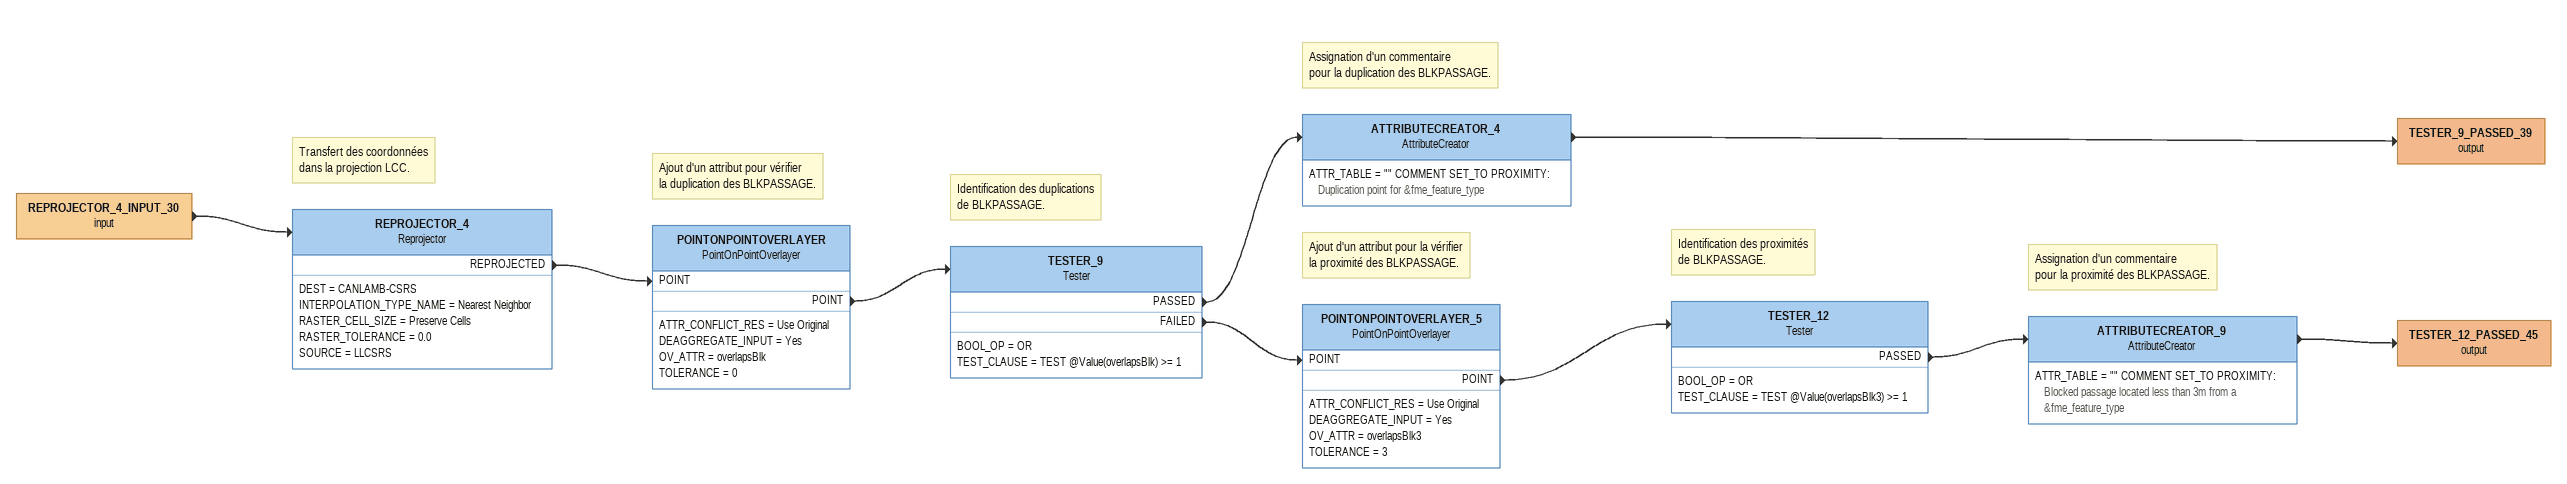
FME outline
REPROJECTOR_4_INPUT_30 (input)
    -> REPROJECTOR_4
Note: Transfert des coordonnées / dans la projection LCC.
REPROJECTOR_4: Reprojector
    DEST = CANLAMB-CSRS
    INTERPOLATION_TYPE_NAME = Nearest Neighbor
    RASTER_CELL_SIZE = Preserve Cells
    RASTER_TOLERANCE = 0.0
    SOURCE = LLCSRS
    REPROJECTED -> POINTONPOINTOVERLAYER [POINT]
Note: Ajout d'un attribut pour vérifier / la duplication des BLKPASSAGE.
POINTONPOINTOVERLAYER: PointOnPointOverlayer
    ATTR_CONFLICT_RES = Use Original
    DEAGGREGATE_INPUT = Yes
    OV_ATTR = overlapsBlk
    TOLERANCE = 0
    POINT -> TESTER_9
Note: Identification des duplications / de BLKPASSAGE.
TESTER_9: Tester
    BOOL_OP = OR
    TEST_CLAUSE = TEST @Value(overlapsBlk) >= 1
    PASSED -> ATTRIBUTECREATOR_4
    FAILED -> POINTONPOINTOVERLAYER_5 [POINT]
Note: Assignation d'un commentaire / pour la duplication des BLKPASSAGE.
ATTRIBUTECREATOR_4: AttributeCreator
    ATTR_TABLE = "" COMMENT SET_TO PROXIMITY: Duplication point for &fme_feature_type
    -> TESTER_9_PASSED_39 (output)
TESTER_9_PASSED_39 (output)
Note: Ajout d'un attribut pour la vérifier / la proximité des BLKPASSAGE.
POINTONPOINTOVERLAYER_5: PointOnPointOverlayer
    ATTR_CONFLICT_RES = Use Original
    DEAGGREGATE_INPUT = Yes
    OV_ATTR = overlapsBlk3
    TOLERANCE = 3
    POINT -> TESTER_12
Note: Identification des proximités / de BLKPASSAGE.
TESTER_12: Tester
    BOOL_OP = OR
    TEST_CLAUSE = TEST @Value(overlapsBlk3) >= 1
    PASSED -> ATTRIBUTECREATOR_9
Note: Assignation d'un commentaire / pour la proximité des BLKPASSAGE.
ATTRIBUTECREATOR_9: AttributeCreator
    ATTR_TABLE = "" COMMENT SET_TO PROXIMITY: Blocked passage located less than 3m from a &fme_feature_type
    -> TESTER_12_PASSED_45 (output)
TESTER_12_PASSED_45 (output)
